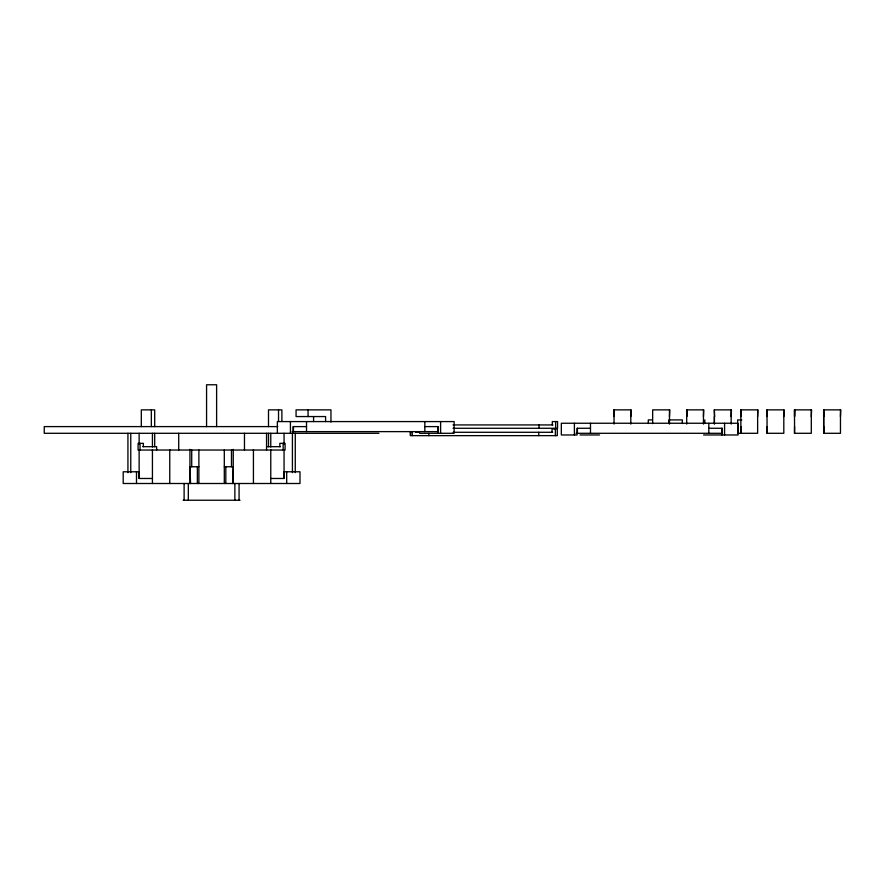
<?xml version="1.0" encoding="UTF-8"?>
<svg xmlns="http://www.w3.org/2000/svg" width="885" height="885" viewBox="0 0 885 885"><rect width="100%" height="100%" fill="white"/><g stroke="black" fill="none" stroke-linecap="round" stroke-linejoin="round"><path stroke-width="1.33" d="M740.811 433.296L740.9 426.603M783.811 409.866L783.811 433.296L766.996 433.296L767.085 426.603M794.575 426.603L794.487 433.296L811.302 433.296L811.302 409.866M840.462 409.866L840.462 433.296L823.636 433.296L823.725 426.603M232.622 483.498L233.253 466.76L224.303 466.76M614.068 424.092L613.98 409.866L631.093 409.866L630.806 416.558M686.727 424.092L686.638 409.866L703.752 409.866L703.453 416.558M714.339 423.649L714.339 409.866L731.452 409.866L731.154 416.558M740.9 433.296L740.811 409.866L757.925 409.866L757.637 416.558M767.085 433.296L766.996 409.866L784.11 409.866L783.811 416.558M794.575 433.296L794.487 409.866L811.6 409.866L811.302 416.558M823.636 433.296L823.636 409.866L840.75 409.866L840.462 416.558M669.48 416.558L669.779 409.866L652.665 409.866L652.665 423.649M714.339 409.866L714.715 416.558M741.188 416.558L740.811 409.866M823.636 409.866L823.725 416.558L824.012 409.866M652.4 419.91L648.296 419.91L648.296 423.495M741.774 419.91L737.67 419.91L737.67 433.296L757.637 433.296L757.637 409.866M453.009 424.933L552.915 424.933M277.779 426.603L44.25 426.603L44.25 433.296L378.946 433.296M306.52 426.603L293.101 426.603L293.101 433.296M424.833 426.603L438.363 426.603L438.363 431.626L292.094 431.626M453.009 428.274L557.561 428.274L557.561 421.581L552.306 421.581L552.306 424.933M590.483 428.274L577.075 428.274L577.075 434.966L561.333 434.966L561.333 423.251L738.101 423.251L738.101 434.966L703.586 434.966M708.808 428.274L722.337 428.274L722.337 433.296L576.069 433.296M415.574 432.289L419.556 432.289M453.098 432.289L552.649 432.289M419.612 433.296L454.127 433.296L454.127 421.581L277.359 421.581L277.359 433.296M580.04 434.966L599.543 434.966M142.75 446.682L156.634 446.682L156.634 450.034M266.551 446.682L280.434 446.682M198.882 466.76L189.943 466.76L190.563 483.498M139.133 449.724L139.133 478.475L152.43 478.475M270.766 478.475L284.063 478.475L284.063 449.724M183.151 500.235L240.045 500.235M794.487 409.866L794.575 416.558L794.863 409.866M766.996 409.866L767.085 416.558L767.372 409.866M686.638 409.866L686.727 416.558L687.014 409.866M613.98 409.866L614.068 416.558L614.356 409.866M823.725 416.558L823.725 433.296M731.154 409.866L731.154 424.092M724.583 423.251L724.583 434.966M721.95 428.274L721.95 434.966M714.427 416.558L714.427 424.092M708.808 423.251L708.808 433.296M704.825 419.91L704.825 423.495M703.453 409.866L703.453 424.092M682.346 423.495L682.346 419.91L668.872 419.91L668.872 423.495M669.48 409.866L669.48 424.092M630.806 409.866L630.806 424.092M590.483 423.251L590.483 433.296M577.418 428.274L577.418 433.296M574.398 423.251L574.398 434.966M555.625 421.581L555.625 428.274M555.36 428.948L555.36 435.641M552.041 432.289L552.041 428.948L557.296 428.948L557.296 435.641L410.319 435.641L410.319 431.626M539.031 424.933L539.031 428.274M538.766 432.289L538.766 435.641M440.608 421.581L440.608 433.296M437.975 426.603L437.975 433.296M428.849 433.407L428.849 435.641M424.833 421.581L424.833 431.626M412.255 431.626L412.255 435.641M410.585 431.626L410.585 434.966M330.957 422.101L330.957 409.866L296.066 409.866L296.066 416.558L325.591 416.558L325.591 421.581M313.578 416.558L313.578 421.581M308.069 409.866L308.069 416.558M306.52 421.581L306.52 431.626M295.269 433.296L295.269 472.645M293.455 426.603L293.455 431.626M292.415 433.296L292.415 472.645M290.424 421.581L290.424 433.296M286.696 471.782L286.696 483.498M284.063 433.296L284.063 444.248M284.041 478.475L284.041 471.782L299.993 471.782L299.993 483.498L123.203 483.498L123.203 471.782L139.155 471.782L139.155 478.475M283.145 443.341L283.145 450.034M281.884 421.448L281.884 409.866L268.498 409.866L268.498 426.603M279.826 446.682L279.826 443.341L285.081 443.341L285.081 450.034L138.104 450.034L138.104 443.341L143.359 443.341L143.359 446.682M278.532 409.866L278.532 421.448M270.766 433.296L270.766 446.991M270.766 449.724L270.766 483.498M268.498 433.296L268.498 446.682M266.551 433.296L266.551 450.034M253.431 449.58L253.431 483.498M244.47 433.296L244.47 450.034M239.072 483.498L239.072 500.235M234.868 483.498L234.868 500.235M233.253 449.359L233.253 483.498M231.483 450.034L231.483 466.76M225.819 466.76L225.819 483.498M224.303 450.034L224.303 483.498M216.615 426.603L216.615 384.765L206.57 384.765L206.57 426.603M198.882 450.034L198.882 483.498M197.366 466.76L197.366 483.498M191.713 450.034L191.713 466.76M189.943 449.359L189.943 483.498M188.317 483.498L188.317 500.235M184.113 483.498L184.113 500.235M178.715 433.296L178.715 450.034M169.754 449.58L169.754 483.498M154.698 426.603L154.698 409.866L141.312 409.866L141.312 426.603M154.698 433.296L154.698 446.682M152.43 433.296L152.43 446.991M152.43 449.724L152.43 483.498M151.346 409.866L151.346 426.603M140.04 443.341L140.04 450.034M139.133 433.296L139.133 444.248M136.5 471.782L136.5 483.498M130.77 433.296L130.77 472.645M127.927 433.296L127.927 472.645"/></g></svg>
